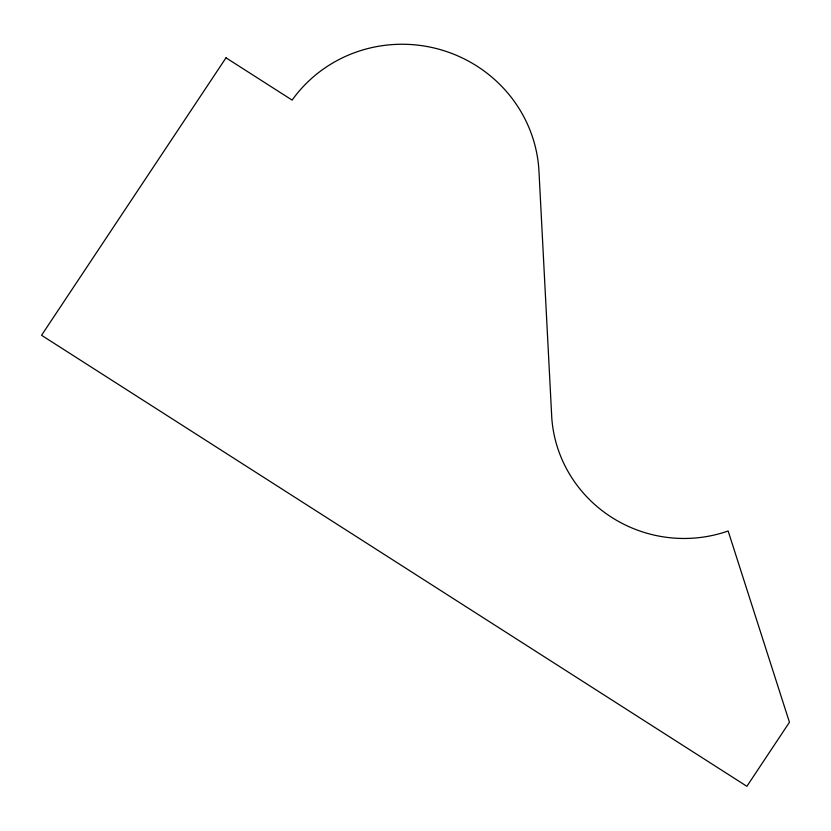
<?xml version="1.0" encoding="UTF-8"?>
<svg xmlns="http://www.w3.org/2000/svg" width="831" height="831" viewBox="0 0 831 831"><rect width="100%" height="100%" fill="white"/><g stroke="black" fill="none" stroke-linecap="round" stroke-linejoin="round"><path stroke-width="1.25" d="M226.001 57.817L41.55 335.288L746.882 786.303L789.45 722.274L728.143 530.988A131.236 127.714 12.7 0 1 551.805 418.232L538.976 171.321A135.682 132.046 12.7 0 0 440.669 49.715A135.682 132.046 12.7 0 0 292.128 100.104L226.001 57.817"/></g></svg>
